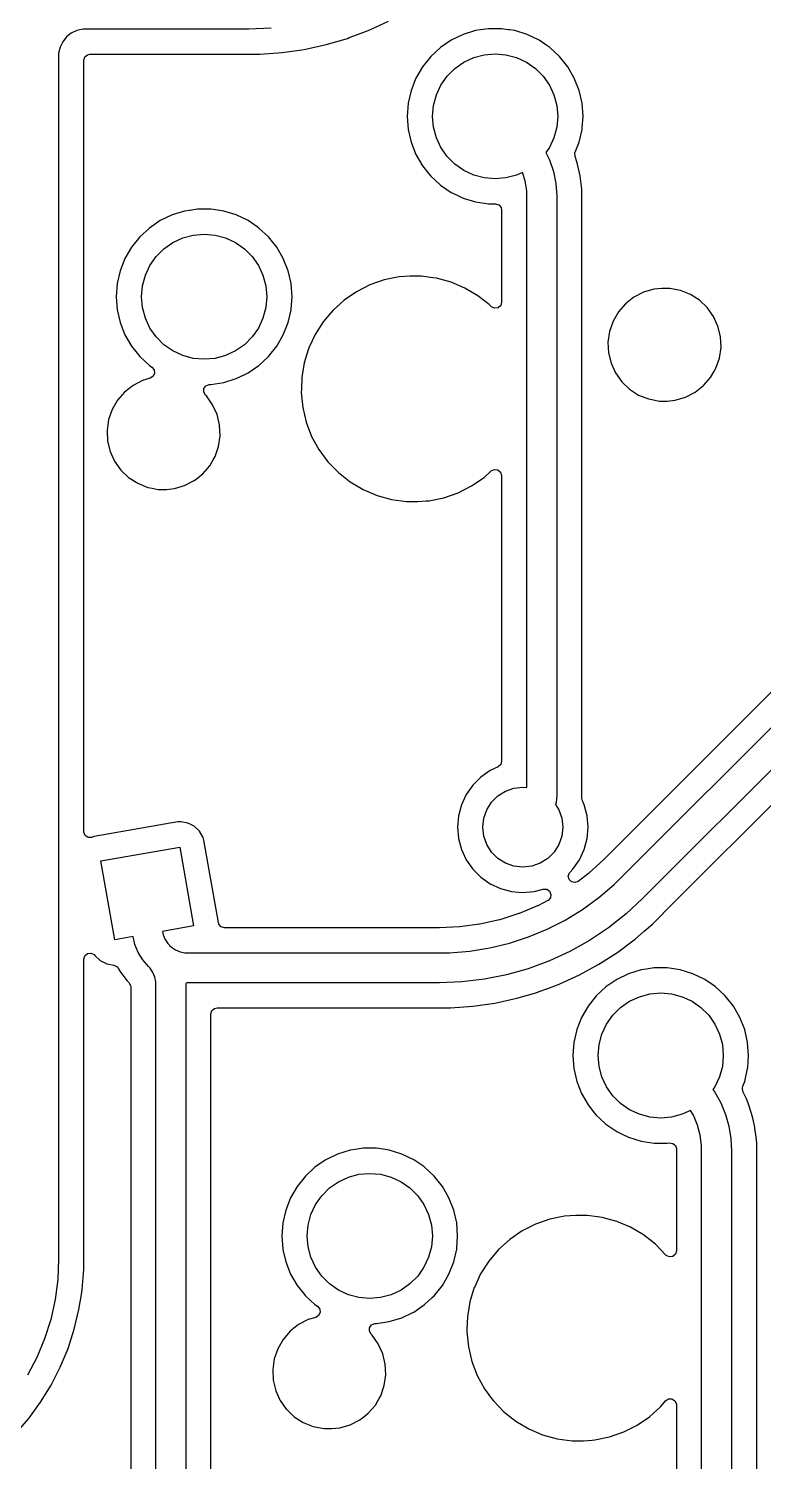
# Model space of a CAD drawing. Extents: x 68 to 346, y -197 to -84.
# Drawn here: x 221.95 to 236.63, y -158.45 to -129.83 of the extents above; entities that cross this region are included whole.
import ezdxf

# ---------------------------------------------------------------- set-up
doc = ezdxf.new("R2010")
doc.units = 0
doc.layers.add('BLACK', color=7, linetype='CONTINUOUS')

msp = doc.modelspace()

# ---------------------------------------------------------------- linework, layer by layer
at = {"layer": 'BLACK', "linetype": 'CONTINUOUS'}
for p, q in [((222.803, -129.921), (222.707, -129.997)), ((222.914, -129.867), (222.803, -129.921)), ((223.034, -129.84), (222.914, -129.867)), ((223.095, -129.84), (223.034, -129.84)), ((226.346, -129.84), (223.095, -129.84)), ((226.797, -129.822), (226.346, -129.84)), ((226.346, -129.84), (226.346, -129.84)), ((226.346, -129.84), (226.346, -129.84)), ((226.346, -129.84), (226.346, -129.84)), ((228.522, -129.949), (228.736, -129.869)), ((228.736, -129.869), (228.796, -129.842)), ((228.796, -129.842), (229.142, -129.684)), ((230.879, -129.871), (230.628, -129.949)), ((230.976, -129.857), (230.879, -129.871)), ((230.879, -129.871), (230.879, -129.871)), ((230.879, -129.871), (230.879, -129.871)), ((231.138, -129.832), (230.976, -129.857)), ((231.4, -129.832), (231.138, -129.832)), ((231.138, -129.832), (231.138, -129.832)), ((231.53, -129.852), (231.4, -129.832)), ((231.4, -129.832), (231.4, -129.832)), ((231.564, -129.857), (231.53, -129.852)), ((231.66, -129.871), (231.564, -129.857)), ((231.911, -129.949), (231.66, -129.871)), ((231.66, -129.871), (231.66, -129.871)), ((231.66, -129.871), (231.66, -129.871)), ((222.577, -130.204), (222.55, -130.324)), ((222.631, -130.093), (222.577, -130.204)), ((222.707, -129.997), (222.631, -130.093)), ((227.455, -130.245), (227.891, -130.15)), ((227.891, -130.15), (228.319, -130.025)), ((227.891, -130.15), (227.891, -130.15)), ((227.891, -130.15), (227.891, -130.15)), ((227.891, -130.15), (227.891, -130.15)), ((228.319, -130.025), (228.354, -130.011)), ((228.354, -130.011), (228.522, -129.949)), ((230.175, -130.21), (229.982, -130.389)), ((230.392, -130.063), (230.175, -130.21)), ((230.628, -129.949), (230.392, -130.063)), ((230.392, -130.063), (230.392, -130.063)), ((232.147, -130.063), (231.911, -129.949)), ((231.911, -129.949), (231.911, -129.949)), ((232.285, -130.157), (232.147, -130.063)), ((232.147, -130.063), (232.147, -130.063)), ((232.147, -130.063), (232.147, -130.063)), ((232.147, -130.063), (232.147, -130.063)), ((232.364, -130.21), (232.285, -130.157)), ((232.556, -130.389), (232.364, -130.21)), ((222.55, -130.324), (222.55, -130.385)), ((222.55, -130.385), (222.55, -130.385)), ((222.55, -130.385), (222.55, -130.385)), ((222.55, -130.385), (222.55, -154.414)), ((223.05, -130.464), (223.07, -130.397)), ((223.05, -137.855), (223.05, -130.464)), ((223.07, -130.397), (223.123, -130.352)), ((223.123, -130.352), (223.174, -130.34)), ((223.174, -130.34), (223.179, -130.34)), ((223.179, -130.34), (226.262, -130.34)), ((226.262, -130.34), (226.295, -130.34)), ((226.295, -130.34), (226.295, -130.341)), ((226.295, -130.341), (226.346, -130.341)), ((226.346, -130.341), (226.346, -130.341)), ((226.346, -130.341), (226.569, -130.341)), ((226.569, -130.341), (227.014, -130.309)), ((226.569, -130.341), (226.569, -130.341)), ((227.014, -130.309), (227.455, -130.245)), ((229.982, -130.389), (229.819, -130.594)), ((230.466, -130.625), (230.644, -130.5)), ((230.644, -130.5), (230.842, -130.408)), ((230.842, -130.408), (231.052, -130.352)), ((231.052, -130.352), (231.269, -130.333)), ((231.269, -130.333), (231.486, -130.352)), ((231.486, -130.352), (231.697, -130.408)), ((231.697, -130.408), (231.894, -130.5)), ((231.894, -130.5), (232.073, -130.625)), ((232.72, -130.594), (232.556, -130.389)), ((232.556, -130.389), (232.556, -130.389)), ((232.556, -130.389), (232.556, -130.389)), ((229.819, -130.594), (229.688, -130.821)), ((230.187, -130.958), (230.312, -130.779)), ((230.312, -130.779), (230.466, -130.625)), ((232.073, -130.625), (232.227, -130.779)), ((232.227, -130.779), (232.352, -130.958)), ((232.851, -130.821), (232.72, -130.594)), ((229.592, -131.065), (229.533, -131.321)), ((229.688, -130.821), (229.592, -131.065)), ((229.592, -131.065), (229.592, -131.065)), ((230.095, -131.155), (230.187, -130.958)), ((232.352, -130.958), (232.444, -131.155)), ((232.947, -131.065), (232.851, -130.821)), ((233.005, -131.321), (232.947, -131.065)), ((229.533, -131.321), (229.514, -131.583)), ((229.533, -131.321), (229.533, -131.321)), ((230.038, -131.366), (230.095, -131.155)), ((232.444, -131.155), (232.5, -131.366)), ((233.025, -131.583), (233.005, -131.321)), ((233.005, -131.321), (233.005, -131.321)), ((233.005, -131.321), (233.005, -131.321)), ((229.514, -131.583), (229.514, -131.583)), ((229.514, -131.583), (229.533, -131.844)), ((230.019, -131.583), (230.038, -131.366)), ((230.038, -131.8), (230.019, -131.583)), ((232.5, -131.366), (232.519, -131.583)), ((232.519, -131.583), (232.5, -131.8)), ((233.007, -131.816), (233.025, -131.583)), ((233.025, -131.583), (233.025, -131.583)), ((229.533, -131.844), (229.533, -131.845)), ((229.533, -131.845), (229.592, -132.1)), ((230.095, -132.01), (230.038, -131.8)), ((232.5, -131.8), (232.444, -132.01)), ((232.947, -132.1), (233.005, -131.845)), ((233.005, -131.845), (233.007, -131.816)), ((229.592, -132.1), (229.592, -132.1)), ((229.592, -132.1), (229.592, -132.1)), ((229.592, -132.1), (229.688, -132.345)), ((230.187, -132.208), (230.095, -132.01)), ((230.312, -132.386), (230.187, -132.208)), ((232.352, -132.208), (232.285, -132.304)), ((232.444, -132.01), (232.352, -132.208)), ((232.896, -132.23), (232.947, -132.1)), ((229.688, -132.345), (229.819, -132.572)), ((230.466, -132.54), (230.312, -132.386)), ((232.285, -132.304), (232.356, -132.449)), ((232.356, -132.449), (232.436, -132.683)), ((232.864, -132.315), (232.869, -132.299)), ((232.867, -132.385), (232.864, -132.315)), ((232.911, -132.509), (232.867, -132.385)), ((232.869, -132.299), (232.896, -132.23)), ((229.819, -132.572), (229.947, -132.732)), ((229.947, -132.732), (229.982, -132.777)), ((229.982, -132.777), (230.164, -132.945)), ((230.644, -132.665), (230.466, -132.54)), ((230.842, -132.757), (230.644, -132.665)), ((231.052, -132.814), (230.842, -132.757)), ((231.697, -132.757), (231.486, -132.814)), ((231.814, -132.703), (231.697, -132.757)), ((231.868, -132.87), (231.814, -132.703)), ((232.436, -132.683), (232.484, -132.925)), ((232.97, -132.771), (232.911, -132.509)), ((232.911, -132.509), (232.911, -132.509)), ((233, -133.038), (232.97, -132.771)), ((232.97, -132.771), (232.97, -132.771)), ((232.97, -132.771), (232.97, -132.771)), ((230.164, -132.945), (230.175, -132.955)), ((230.175, -132.955), (230.392, -133.103)), ((231.269, -132.833), (231.052, -132.814)), ((231.486, -132.814), (231.269, -132.833)), ((231.9, -133.07), (231.868, -132.87)), ((231.9, -133.172), (231.9, -133.07)), ((232.484, -132.925), (232.5, -133.172)), ((233, -133.125), (233, -133.038)), ((230.392, -133.103), (230.392, -133.103)), ((230.392, -133.103), (230.392, -133.103)), ((230.392, -133.103), (230.392, -133.103)), ((230.392, -133.103), (230.496, -133.153)), ((230.496, -133.153), (230.628, -133.217)), ((230.628, -133.217), (230.628, -133.217)), ((230.628, -133.217), (230.628, -133.217)), ((230.628, -133.217), (230.879, -133.294)), ((230.879, -133.294), (231.138, -133.333)), ((231.138, -133.333), (231.275, -133.333)), ((231.275, -133.333), (231.343, -133.353)), ((231.343, -133.353), (231.388, -133.406)), ((231.9, -144.991), (231.9, -133.172)), ((231.9, -133.172), (231.9, -133.172)), ((231.9, -133.172), (231.9, -133.172)), ((232.5, -133.172), (232.5, -133.172)), ((232.5, -133.172), (232.5, -145.14)), ((233, -136.091), (233, -133.125)), ((233, -133.125), (233, -133.125)), ((224.815, -133.553), (224.579, -133.667)), ((225.066, -133.476), (224.815, -133.553)), ((225.164, -133.461), (225.066, -133.476)), ((225.066, -133.476), (225.066, -133.476)), ((225.066, -133.476), (225.066, -133.476)), ((225.326, -133.436), (225.164, -133.461)), ((225.588, -133.436), (225.326, -133.436)), ((225.326, -133.436), (225.326, -133.436)), ((225.723, -133.457), (225.588, -133.436)), ((225.588, -133.436), (225.588, -133.436)), ((225.847, -133.476), (225.723, -133.457)), ((226.098, -133.553), (225.847, -133.476)), ((225.847, -133.476), (225.847, -133.476)), ((225.847, -133.476), (225.847, -133.476)), ((226.334, -133.667), (226.098, -133.553)), ((226.098, -133.553), (226.098, -133.553)), ((231.388, -133.406), (231.399, -133.457)), ((231.399, -133.457), (231.399, -135.292)), ((224.362, -133.815), (224.17, -133.993)), ((224.579, -133.667), (224.362, -133.815)), ((224.579, -133.667), (224.579, -133.667)), ((226.516, -133.79), (226.334, -133.667)), ((226.334, -133.667), (226.334, -133.667)), ((226.334, -133.667), (226.334, -133.667)), ((226.334, -133.667), (226.334, -133.667)), ((226.551, -133.815), (226.516, -133.79)), ((226.744, -133.993), (226.551, -133.815)), ((224.006, -134.198), (223.875, -134.425)), ((224.17, -133.993), (224.006, -134.198)), ((224.653, -134.229), (224.832, -134.104)), ((224.832, -134.104), (225.029, -134.012)), ((225.029, -134.012), (225.24, -133.956)), ((225.24, -133.956), (225.457, -133.937)), ((225.457, -133.937), (225.674, -133.956)), ((225.674, -133.956), (225.884, -134.012)), ((225.884, -134.012), (226.082, -134.104)), ((226.082, -134.104), (226.26, -134.229)), ((226.907, -134.198), (226.744, -133.993)), ((226.744, -133.993), (226.744, -133.993)), ((226.744, -133.993), (226.744, -133.993)), ((227.038, -134.425), (226.907, -134.198)), ((223.875, -134.425), (223.779, -134.67)), ((224.374, -134.562), (224.499, -134.383)), ((224.499, -134.383), (224.653, -134.229)), ((226.26, -134.229), (226.414, -134.383)), ((226.414, -134.383), (226.539, -134.562)), ((227.134, -134.67), (227.038, -134.425)), ((223.779, -134.67), (223.721, -134.925)), ((223.779, -134.67), (223.779, -134.67)), ((224.226, -134.97), (224.282, -134.759)), ((224.282, -134.759), (224.374, -134.562)), ((226.539, -134.562), (226.631, -134.759)), ((226.631, -134.759), (226.688, -134.97)), ((227.193, -134.925), (227.134, -134.67)), ((229.349, -134.791), (229.054, -134.851)), ((229.575, -134.776), (229.349, -134.791)), ((229.349, -134.791), (229.349, -134.791)), ((229.801, -134.776), (229.575, -134.776)), ((229.575, -134.776), (229.575, -134.776)), ((230.025, -134.806), (229.801, -134.776)), ((223.721, -134.925), (223.701, -135.187)), ((223.721, -134.925), (223.721, -134.925)), ((224.207, -135.187), (224.226, -134.97)), ((226.688, -134.97), (226.707, -135.187)), ((227.212, -135.187), (227.193, -134.925)), ((227.193, -134.925), (227.193, -134.925)), ((227.193, -134.925), (227.193, -134.925)), ((228.769, -134.95), (228.501, -135.086)), ((229.054, -134.851), (228.769, -134.95)), ((228.769, -134.95), (228.769, -134.95)), ((230.099, -134.816), (230.025, -134.806)), ((230.39, -134.896), (230.099, -134.816)), ((230.667, -135.014), (230.39, -134.896)), ((230.39, -134.896), (230.39, -134.896)), ((230.926, -135.167), (230.667, -135.014)), ((234.439, -135.034), (234.233, -135.095)), ((234.599, -135.019), (234.439, -135.034)), ((234.439, -135.034), (234.439, -135.034)), ((234.76, -135.019), (234.599, -135.019)), ((234.971, -135.06), (234.76, -135.019)), ((234.76, -135.019), (234.76, -135.019)), ((235.171, -135.14), (234.971, -135.06)), ((223.701, -135.187), (223.701, -135.187)), ((223.701, -135.187), (223.721, -135.449)), ((224.226, -135.404), (224.207, -135.187)), ((226.707, -135.187), (226.688, -135.404)), ((227.193, -135.436), (227.212, -135.187)), ((227.212, -135.187), (227.212, -135.187)), ((228.252, -135.257), (228.029, -135.459)), ((228.501, -135.086), (228.252, -135.257)), ((231.061, -135.274), (230.926, -135.167)), ((230.926, -135.167), (230.926, -135.167)), ((230.926, -135.167), (230.926, -135.167)), ((231.149, -135.343), (231.061, -135.274)), ((231.163, -135.354), (231.149, -135.343)), ((231.186, -135.378), (231.163, -135.354)), ((231.38, -135.359), (231.327, -135.405)), ((231.399, -135.292), (231.38, -135.359)), ((233.873, -135.326), (233.732, -135.489)), ((234.042, -135.194), (233.873, -135.326)), ((233.873, -135.326), (233.873, -135.326)), ((234.233, -135.095), (234.042, -135.194)), ((235.352, -135.256), (235.171, -135.14)), ((235.507, -135.404), (235.352, -135.256)), ((223.721, -135.449), (223.721, -135.449)), ((223.721, -135.449), (223.721, -135.449)), ((223.721, -135.449), (223.721, -135.449)), ((223.721, -135.449), (223.728, -135.477)), ((223.728, -135.477), (223.779, -135.704)), ((224.282, -135.614), (224.226, -135.404)), ((224.374, -135.812), (224.282, -135.614)), ((226.631, -135.614), (226.539, -135.812)), ((226.688, -135.404), (226.631, -135.614)), ((227.134, -135.704), (227.193, -135.449)), ((227.193, -135.449), (227.193, -135.436)), ((228.029, -135.459), (227.834, -135.689)), ((231.194, -135.386), (231.186, -135.378)), ((231.258, -135.415), (231.194, -135.386)), ((231.327, -135.405), (231.258, -135.415)), ((233.732, -135.489), (233.624, -135.675)), ((235.632, -135.579), (235.507, -135.404)), ((235.507, -135.404), (235.507, -135.404)), ((235.507, -135.404), (235.507, -135.404)), ((235.721, -135.775), (235.632, -135.579)), ((223.779, -135.704), (223.779, -135.704)), ((223.779, -135.704), (223.779, -135.704)), ((223.779, -135.704), (223.875, -135.949)), ((224.499, -135.99), (224.374, -135.812)), ((226.539, -135.812), (226.414, -135.99)), ((227.038, -135.949), (227.134, -135.704)), ((227.834, -135.689), (227.672, -135.943)), ((233.554, -135.878), (233.523, -136.091)), ((233.624, -135.675), (233.554, -135.878)), ((233.554, -135.878), (233.554, -135.878)), ((235.772, -135.984), (235.721, -135.775)), ((223.875, -135.949), (224.006, -136.176)), ((224.006, -136.176), (224.119, -136.317)), ((224.653, -136.145), (224.499, -135.99)), ((224.832, -136.269), (224.653, -136.145)), ((226.26, -136.145), (226.082, -136.269)), ((226.414, -135.99), (226.26, -136.145)), ((226.744, -136.381), (226.907, -136.176)), ((226.907, -136.176), (227.038, -135.949)), ((227.545, -136.216), (227.536, -136.247)), ((227.555, -136.195), (227.545, -136.216)), ((227.672, -135.943), (227.555, -136.195)), ((227.672, -135.943), (227.672, -135.943)), ((233, -145.14), (233, -136.091)), ((233.523, -136.091), (233.523, -136.091)), ((233.523, -136.091), (233.534, -136.306)), ((235.752, -136.411), (235.782, -136.198)), ((235.782, -136.198), (235.772, -135.984)), ((224.119, -136.317), (224.17, -136.381)), ((224.17, -136.381), (224.27, -136.473)), ((224.27, -136.473), (224.362, -136.559)), ((225.029, -136.362), (224.832, -136.269)), ((225.24, -136.418), (225.029, -136.362)), ((225.457, -136.437), (225.24, -136.418)), ((225.674, -136.418), (225.457, -136.437)), ((225.884, -136.362), (225.674, -136.418)), ((226.082, -136.269), (225.884, -136.362)), ((226.551, -136.559), (226.735, -136.389)), ((226.735, -136.389), (226.744, -136.381)), ((226.744, -136.381), (226.744, -136.381)), ((226.744, -136.381), (226.744, -136.381)), ((227.456, -136.504), (227.414, -136.75)), ((227.536, -136.247), (227.456, -136.504)), ((233.534, -136.306), (233.584, -136.514)), ((235.681, -136.614), (235.752, -136.411)), ((224.362, -136.559), (224.412, -136.594)), ((224.434, -136.78), (224.378, -136.815)), ((224.412, -136.594), (224.457, -136.648)), ((224.465, -136.717), (224.434, -136.78)), ((224.457, -136.648), (224.465, -136.717)), ((226.098, -136.821), (226.285, -136.731)), ((226.285, -136.731), (226.334, -136.707)), ((226.334, -136.707), (226.551, -136.559)), ((226.334, -136.707), (226.334, -136.707)), ((226.334, -136.707), (226.334, -136.707)), ((227.414, -136.75), (227.406, -136.801)), ((233.584, -136.514), (233.584, -136.514)), ((233.584, -136.514), (233.673, -136.708)), ((233.673, -136.708), (233.674, -136.71)), ((233.674, -136.71), (233.798, -136.885)), ((235.574, -136.8), (235.641, -136.684)), ((235.641, -136.684), (235.681, -136.614)), ((224.036, -136.958), (223.867, -137.091)), ((224.226, -136.86), (224.036, -136.958)), ((224.227, -136.859), (224.226, -136.86)), ((224.378, -136.815), (224.227, -136.859)), ((224.227, -136.859), (224.227, -136.859)), ((224.227, -136.859), (224.227, -136.859)), ((225.449, -137.091), (225.452, -137.021)), ((225.452, -137.021), (225.492, -136.964)), ((225.492, -136.964), (225.557, -136.938)), ((225.557, -136.938), (225.569, -136.937)), ((225.569, -136.937), (225.588, -136.937)), ((225.588, -136.937), (225.847, -136.898)), ((225.847, -136.898), (226.098, -136.821)), ((227.398, -137.033), (227.396, -137.102)), ((227.406, -136.801), (227.398, -137.033)), ((233.798, -136.885), (233.798, -136.885)), ((233.798, -136.885), (233.798, -136.885)), ((233.798, -136.885), (233.954, -137.033)), ((233.954, -137.033), (233.954, -137.033)), ((233.954, -137.033), (233.954, -137.033)), ((233.954, -137.033), (234.135, -137.15)), ((235.264, -137.096), (235.433, -136.963)), ((235.433, -136.963), (235.574, -136.8)), ((235.574, -136.8), (235.574, -136.8)), ((223.726, -137.253), (223.619, -137.439)), ((223.867, -137.091), (223.726, -137.253)), ((223.867, -137.091), (223.867, -137.091)), ((225.483, -137.151), (225.449, -137.091)), ((225.502, -137.169), (225.483, -137.151)), ((225.626, -137.344), (225.502, -137.169)), ((225.716, -137.539), (225.626, -137.344)), ((227.396, -137.102), (227.426, -137.402)), ((234.135, -137.15), (234.334, -137.229)), ((234.334, -137.229), (234.433, -137.249)), ((234.433, -137.249), (234.545, -137.27)), ((234.545, -137.27), (234.545, -137.27)), ((234.545, -137.27), (234.706, -137.27)), ((234.706, -137.27), (234.867, -137.255)), ((234.706, -137.27), (234.706, -137.27)), ((234.867, -137.255), (235.073, -137.194)), ((235.073, -137.194), (235.264, -137.096)), ((223.548, -137.642), (223.518, -137.855)), ((223.619, -137.439), (223.548, -137.642)), ((223.548, -137.642), (223.548, -137.642)), ((225.766, -137.748), (225.716, -137.539)), ((227.426, -137.402), (227.426, -137.402)), ((227.426, -137.402), (227.496, -137.695)), ((223.05, -145.867), (223.05, -137.855)), ((223.518, -137.855), (223.518, -137.855)), ((223.518, -137.855), (223.528, -138.07)), ((225.776, -137.963), (225.766, -137.748)), ((227.496, -137.695), (227.496, -137.695)), ((227.496, -137.695), (227.604, -137.976)), ((223.528, -138.07), (223.579, -138.279)), ((225.676, -138.379), (225.746, -138.175)), ((225.746, -138.175), (225.776, -137.963)), ((227.604, -137.976), (227.604, -137.976)), ((227.604, -137.976), (227.749, -138.24)), ((223.579, -138.279), (223.579, -138.279)), ((223.579, -138.279), (223.665, -138.469)), ((223.665, -138.469), (223.668, -138.474)), ((223.668, -138.474), (223.793, -138.649)), ((225.568, -138.565), (225.609, -138.494)), ((225.609, -138.494), (225.638, -138.443)), ((225.638, -138.443), (225.676, -138.379)), ((227.749, -138.24), (227.749, -138.24)), ((227.749, -138.24), (227.928, -138.483)), ((227.928, -138.483), (227.928, -138.483)), ((227.928, -138.483), (228.137, -138.7)), ((223.793, -138.649), (223.793, -138.649)), ((223.793, -138.649), (223.793, -138.649)), ((223.793, -138.649), (223.948, -138.798)), ((223.948, -138.798), (223.948, -138.798)), ((223.948, -138.798), (223.948, -138.798)), ((223.948, -138.798), (224.129, -138.914)), ((225.261, -138.858), (225.338, -138.798)), ((225.338, -138.798), (225.427, -138.727)), ((225.427, -138.727), (225.568, -138.565)), ((228.137, -138.7), (228.172, -138.727)), ((228.172, -138.727), (228.373, -138.886)), ((230.799, -138.967), (231.048, -138.797)), ((231.048, -138.797), (231.192, -138.666)), ((231.192, -138.666), (231.255, -138.636)), ((231.255, -138.636), (231.325, -138.644)), ((231.325, -138.644), (231.378, -138.689)), ((231.378, -138.689), (231.399, -138.756)), ((231.399, -138.756), (231.399, -138.758)), ((231.399, -138.758), (231.399, -144.466)), ((224.129, -138.914), (224.329, -138.994)), ((224.329, -138.994), (224.418, -139.011)), ((224.418, -139.011), (224.54, -139.034)), ((224.54, -139.034), (224.54, -139.034)), ((224.54, -139.034), (224.701, -139.034)), ((224.701, -139.034), (224.861, -139.019)), ((224.701, -139.034), (224.701, -139.034)), ((224.861, -139.019), (225.067, -138.959)), ((225.067, -138.959), (225.258, -138.86)), ((225.258, -138.86), (225.261, -138.858)), ((228.373, -138.886), (228.373, -138.886)), ((228.373, -138.886), (228.373, -138.886)), ((228.373, -138.886), (228.633, -139.04)), ((228.633, -139.04), (228.91, -139.158)), ((230.531, -139.103), (230.799, -138.967)), ((228.91, -139.158), (229.201, -139.237)), ((229.201, -139.237), (229.499, -139.277)), ((229.499, -139.277), (229.499, -139.277)), ((229.499, -139.277), (229.725, -139.277)), ((229.725, -139.277), (229.889, -139.266)), ((229.889, -139.266), (229.951, -139.262)), ((229.951, -139.262), (230.246, -139.202)), ((230.246, -139.202), (230.531, -139.103)), ((233.792, -146.784), (241.445, -139.131)), ((241.572, -139.852), (234.216, -147.208)), ((234.629, -147.503), (241.56, -140.572)), ((237.178, -142.69), (233.453, -146.415)), ((231.399, -144.466), (231.38, -144.533)), ((230.984, -144.782), (230.823, -144.943)), ((231.171, -144.652), (230.984, -144.782)), ((231.328, -144.578), (231.171, -144.652)), ((231.38, -144.533), (231.328, -144.578)), ((230.823, -144.943), (230.693, -145.13)), ((231.325, -145.157), (231.476, -145.062)), ((231.476, -145.062), (231.645, -145.002)), ((231.645, -145.002), (231.823, -144.982)), ((231.823, -144.982), (231.9, -144.991)), ((230.597, -145.336), (230.538, -145.556)), ((230.693, -145.13), (230.597, -145.336)), ((230.597, -145.336), (230.597, -145.336)), ((230.693, -145.13), (230.693, -145.13)), ((231.103, -145.435), (231.198, -145.284)), ((231.198, -145.284), (231.325, -145.157)), ((232.488, -145.287), (232.478, -145.33)), ((232.478, -145.33), (232.544, -145.435)), ((232.5, -145.14), (232.488, -145.287)), ((232.5, -145.14), (232.5, -145.14)), ((233, -145.202), (233, -145.14)), ((233.012, -145.254), (233, -145.202)), ((233.05, -145.336), (233.012, -145.254)), ((233.056, -145.359), (233.05, -145.336)), ((233.05, -145.336), (233.05, -145.336)), ((233.05, -145.336), (233.05, -145.336)), ((233.109, -145.556), (233.056, -145.359)), ((230.538, -145.556), (230.518, -145.782)), ((230.538, -145.556), (230.538, -145.556)), ((231.023, -145.782), (231.043, -145.604)), ((231.043, -145.604), (231.103, -145.435)), ((232.544, -145.435), (232.603, -145.604)), ((232.603, -145.604), (232.623, -145.782)), ((233.116, -145.638), (233.109, -145.556)), ((233.128, -145.771), (233.116, -145.638)), ((223.052, -145.884), (223.05, -145.867)), ((223.08, -145.948), (223.052, -145.884)), ((223.139, -145.986), (223.08, -145.948)), ((224.928, -145.678), (223.258, -145.972)), ((224.988, -145.674), (224.928, -145.678)), ((224.928, -145.678), (224.928, -145.678)), ((225.13, -145.7), (224.988, -145.674)), ((224.988, -145.674), (224.988, -145.674)), ((225.191, -145.73), (225.13, -145.7)), ((225.13, -145.7), (225.13, -145.7)), ((225.13, -145.7), (225.13, -145.7)), ((225.258, -145.765), (225.191, -145.73)), ((225.363, -145.863), (225.258, -145.765)), ((225.436, -145.986), (225.363, -145.863)), ((225.363, -145.863), (225.363, -145.863)), ((225.363, -145.863), (225.363, -145.863)), ((230.518, -145.782), (230.518, -145.782)), ((230.518, -145.782), (230.538, -146.009)), ((231.043, -145.96), (231.023, -145.782)), ((232.623, -145.782), (232.603, -145.96)), ((233.109, -146.009), (233.129, -145.782)), ((233.129, -145.782), (233.128, -145.771)), ((223.209, -145.986), (223.139, -145.986)), ((223.258, -145.972), (223.209, -145.986)), ((223.258, -145.972), (223.258, -145.972)), ((223.392, -146.457), (224.968, -146.179)), ((224.968, -146.179), (225.246, -147.755)), ((225.436, -145.987), (225.436, -145.986)), ((225.453, -146.045), (225.436, -145.987)), ((225.742, -147.687), (225.453, -146.045)), ((225.453, -146.045), (225.453, -146.045)), ((225.453, -146.045), (225.453, -146.045)), ((230.538, -146.009), (230.538, -146.009)), ((230.538, -146.009), (230.597, -146.229)), ((230.597, -146.229), (230.597, -146.229)), ((230.597, -146.229), (230.693, -146.435)), ((231.103, -146.129), (231.043, -145.96)), ((231.198, -146.281), (231.103, -146.129)), ((232.544, -146.129), (232.449, -146.281)), ((232.603, -145.96), (232.544, -146.129)), ((232.954, -146.435), (233.05, -146.229)), ((233.05, -146.229), (233.109, -146.009)), ((223.67, -148.032), (223.392, -146.457)), ((230.693, -146.435), (230.693, -146.435)), ((230.693, -146.435), (230.823, -146.622)), ((231.325, -146.408), (231.198, -146.281)), ((231.476, -146.503), (231.325, -146.408)), ((231.645, -146.562), (231.476, -146.503)), ((232.17, -146.503), (232.001, -146.562)), ((232.322, -146.408), (232.17, -146.503)), ((232.449, -146.281), (232.322, -146.408)), ((232.823, -146.622), (232.954, -146.435)), ((233.438, -146.43), (233.141, -146.702)), ((233.445, -146.422), (233.438, -146.43)), ((233.453, -146.415), (233.445, -146.422)), ((230.823, -146.622), (230.984, -146.782)), ((230.984, -146.782), (231.031, -146.815)), ((231.031, -146.815), (231.171, -146.913)), ((231.823, -146.582), (231.645, -146.562)), ((232.001, -146.562), (231.823, -146.582)), ((232.73, -146.759), (232.754, -146.693)), ((232.746, -146.827), (232.73, -146.759)), ((232.754, -146.693), (232.766, -146.678)), ((232.766, -146.678), (232.823, -146.622)), ((233.137, -146.705), (232.93, -146.865)), ((233.141, -146.702), (233.137, -146.705)), ((233.649, -146.927), (233.792, -146.784)), ((233.792, -146.784), (233.792, -146.784)), ((231.171, -146.913), (231.377, -147.009)), ((231.377, -147.009), (231.597, -147.068)), ((231.597, -147.068), (231.736, -147.08)), ((231.736, -147.08), (231.823, -147.088)), ((231.823, -147.088), (231.888, -147.082)), ((231.823, -147.088), (231.823, -147.088)), ((231.823, -147.088), (231.823, -147.088)), ((231.888, -147.082), (232.05, -147.068)), ((232.05, -147.068), (232.23, -147.02)), ((232.23, -147.02), (232.3, -147.021)), ((232.3, -147.021), (232.358, -147.061)), ((232.358, -147.061), (232.385, -147.125)), ((232.796, -146.876), (232.746, -146.827)), ((232.864, -146.89), (232.796, -146.876)), ((232.93, -146.865), (232.864, -146.89)), ((233.342, -147.189), (233.649, -146.927)), ((232.115, -147.356), (231.746, -147.509)), ((232.12, -147.353), (232.115, -147.356)), ((232.319, -147.25), (232.12, -147.353)), ((232.327, -147.245), (232.319, -147.25)), ((232.374, -147.194), (232.327, -147.245)), ((232.385, -147.125), (232.374, -147.194)), ((233.015, -147.427), (233.342, -147.189)), ((234.216, -147.208), (233.885, -147.514)), ((234.216, -147.208), (234.216, -147.208)), ((231.355, -147.632), (230.965, -147.718)), ((231.36, -147.631), (231.355, -147.632)), ((231.741, -147.51), (231.36, -147.631)), ((231.746, -147.509), (231.741, -147.51)), ((232.31, -147.821), (232.67, -147.638)), ((232.67, -147.638), (233.015, -147.427)), ((233.885, -147.514), (233.531, -147.793)), ((234.412, -147.72), (234.57, -147.562)), ((234.57, -147.562), (234.624, -147.509)), ((234.624, -147.509), (234.629, -147.503)), ((234.629, -147.503), (234.629, -147.503)), ((225.246, -147.755), (224.625, -147.864)), ((224.625, -147.864), (224.638, -147.933)), ((224.638, -147.933), (224.676, -148.025)), ((225.752, -147.717), (225.742, -147.687)), ((225.797, -147.77), (225.752, -147.717)), ((225.864, -147.79), (225.797, -147.77)), ((230.156, -147.79), (225.864, -147.79)), ((230.558, -147.772), (230.156, -147.79)), ((230.563, -147.771), (230.558, -147.772)), ((230.959, -147.719), (230.563, -147.771)), ((230.965, -147.718), (230.959, -147.719)), ((231.937, -147.976), (232.31, -147.821)), ((233.531, -147.793), (233.156, -148.044)), ((234.075, -148.012), (234.247, -147.863)), ((234.247, -147.863), (234.412, -147.72)), ((234.412, -147.72), (234.412, -147.72)), ((234.412, -147.72), (234.412, -147.72)), ((224.035, -147.968), (223.67, -148.032)), ((224.073, -148.127), (224.035, -147.968)), ((224.139, -148.287), (224.073, -148.127)), ((224.676, -148.025), (224.732, -148.107)), ((224.732, -148.107), (224.767, -148.142)), ((224.767, -148.142), (224.767, -148.142)), ((224.767, -148.142), (224.767, -148.142)), ((224.767, -148.142), (224.767, -148.143)), ((224.767, -148.143), (224.802, -148.178)), ((224.802, -148.178), (224.884, -148.233)), ((224.884, -148.233), (224.976, -148.271)), ((230.761, -148.258), (231.16, -148.195)), ((231.16, -148.195), (231.553, -148.101)), ((231.553, -148.101), (231.937, -147.976)), ((233.156, -148.044), (232.763, -148.264)), ((233.718, -148.279), (234.075, -148.012)), ((223.05, -148.421), (223.07, -148.354)), ((223.05, -154.33), (223.05, -148.421)), ((223.07, -148.354), (223.123, -148.308)), ((223.123, -148.308), (223.192, -148.298)), ((223.192, -148.298), (223.256, -148.327)), ((223.256, -148.327), (223.271, -148.343)), ((223.271, -148.343), (223.275, -148.348)), ((223.275, -148.348), (223.275, -148.348)), ((223.275, -148.348), (223.275, -148.348)), ((223.275, -148.348), (223.38, -148.447)), ((223.38, -148.447), (223.509, -148.511)), ((223.509, -148.511), (223.509, -148.511)), ((223.509, -148.511), (223.65, -148.538)), ((224.23, -148.435), (224.139, -148.287)), ((224.342, -148.567), (224.23, -148.435)), ((224.976, -148.271), (225.073, -148.29)), ((225.073, -148.29), (225.123, -148.29)), ((225.123, -148.29), (225.123, -148.29)), ((225.123, -148.29), (225.123, -148.29)), ((225.123, -148.29), (230.156, -148.29)), ((230.156, -148.29), (230.156, -148.29)), ((230.156, -148.29), (230.358, -148.29)), ((230.358, -148.29), (230.761, -148.258)), ((232.353, -148.453), (231.93, -148.609)), ((232.763, -148.264), (232.353, -148.453)), ((232.952, -148.734), (233.343, -148.52)), ((233.343, -148.52), (233.375, -148.5)), ((233.375, -148.5), (233.576, -148.371)), ((233.576, -148.371), (233.718, -148.279)), ((233.718, -148.279), (233.718, -148.279)), ((223.65, -148.538), (223.65, -148.538)), ((223.65, -148.538), (223.654, -148.538)), ((223.654, -148.538), (223.717, -148.57)), ((223.717, -148.57), (223.739, -148.598)), ((223.739, -148.598), (223.748, -148.613)), ((223.748, -148.613), (223.786, -148.679)), ((223.786, -148.679), (223.786, -148.679)), ((223.786, -148.679), (223.786, -148.679)), ((223.786, -148.679), (223.856, -148.771)), ((223.856, -148.771), (223.914, -148.846)), ((224.343, -148.567), (224.342, -148.567)), ((224.342, -148.567), (224.342, -148.567)), ((224.342, -148.567), (224.342, -148.567)), ((224.342, -148.567), (224.342, -148.567)), ((224.378, -148.602), (224.343, -148.567)), ((224.433, -148.684), (224.378, -148.602)), ((224.471, -148.776), (224.433, -148.684)), ((224.49, -148.873), (224.471, -148.776)), ((231.496, -148.731), (231.054, -148.819)), ((231.93, -148.609), (231.496, -148.731)), ((232.636, -148.878), (232.952, -148.734)), ((233.936, -148.709), (233.7, -148.823)), ((234.187, -148.632), (233.936, -148.709)), ((234.284, -148.617), (234.187, -148.632)), ((234.187, -148.632), (234.187, -148.632)), ((234.187, -148.632), (234.187, -148.632)), ((234.446, -148.593), (234.284, -148.617)), ((234.708, -148.593), (234.446, -148.593)), ((234.446, -148.593), (234.446, -148.593)), ((234.838, -148.613), (234.708, -148.593)), ((234.708, -148.593), (234.708, -148.593)), ((234.872, -148.618), (234.838, -148.613)), ((234.968, -148.632), (234.872, -148.618)), ((235.219, -148.709), (234.968, -148.632)), ((234.968, -148.632), (234.968, -148.632)), ((234.968, -148.632), (234.968, -148.632)), ((235.455, -148.823), (235.219, -148.709)), ((235.219, -148.709), (235.219, -148.709)), ((223.914, -148.846), (223.952, -148.884)), ((223.952, -148.884), (223.952, -148.884)), ((223.952, -148.884), (223.953, -148.885)), ((223.953, -148.885), (223.987, -148.947)), ((223.987, -148.947), (223.989, -148.973)), ((223.989, -148.973), (223.989, -149.01)), ((223.989, -149.01), (223.989, -149.01)), ((223.989, -149.01), (223.989, -159.035)), ((224.49, -148.923), (224.49, -148.873)), ((224.49, -159.122), (224.49, -148.923)), ((224.49, -148.923), (224.49, -148.923)), ((224.49, -148.923), (224.49, -148.923)), ((224.49, -148.923), (224.49, -148.923)), ((225.099, -148.899), (225.09, -148.914)), ((225.09, -148.914), (225.09, -148.923)), ((225.09, -148.923), (225.09, -148.923)), ((225.09, -148.923), (225.09, -148.923)), ((225.09, -148.923), (225.09, -159.122)), ((225.114, -148.89), (225.099, -148.899)), ((225.123, -148.89), (225.114, -148.89)), ((230.156, -148.89), (225.123, -148.89)), ((225.123, -148.89), (225.123, -148.89)), ((225.123, -148.89), (225.123, -148.89)), ((225.123, -148.89), (225.123, -148.89)), ((230.607, -148.872), (230.156, -148.89)), ((230.156, -148.89), (230.156, -148.89)), ((230.156, -148.89), (230.156, -148.89)), ((230.156, -148.89), (230.156, -148.89)), ((231.054, -148.819), (230.607, -148.872)), ((231.701, -149.2), (232.129, -149.075)), ((232.129, -149.075), (232.132, -149.074)), ((232.132, -149.074), (232.321, -149.003)), ((232.321, -149.003), (232.546, -148.919)), ((232.546, -148.919), (232.636, -148.878)), ((233.483, -148.971), (233.29, -149.149)), ((233.7, -148.823), (233.483, -148.971)), ((233.7, -148.823), (233.7, -148.823)), ((234.36, -149.112), (234.577, -149.093)), ((234.577, -149.093), (234.794, -149.112)), ((235.626, -148.94), (235.455, -148.823)), ((235.455, -148.823), (235.455, -148.823)), ((235.455, -148.823), (235.455, -148.823)), ((235.455, -148.823), (235.455, -148.823)), ((235.672, -148.971), (235.626, -148.94)), ((235.864, -149.149), (235.672, -148.971)), ((225.663, -149.402), (225.714, -149.391)), ((225.714, -149.391), (230.072, -149.391)), ((230.072, -149.391), (230.105, -149.391)), ((230.105, -149.391), (230.105, -149.391)), ((230.105, -149.391), (230.156, -149.391)), ((230.156, -149.391), (230.156, -149.391)), ((230.156, -149.391), (230.379, -149.391)), ((230.379, -149.391), (230.824, -149.359)), ((230.379, -149.391), (230.379, -149.391)), ((230.824, -149.359), (231.265, -149.295)), ((231.265, -149.295), (231.701, -149.2)), ((231.701, -149.2), (231.701, -149.2)), ((231.701, -149.2), (231.701, -149.2)), ((231.701, -149.2), (231.701, -149.2)), ((233.127, -149.355), (232.996, -149.582)), ((233.29, -149.149), (233.127, -149.355)), ((233.62, -149.54), (233.774, -149.386)), ((233.774, -149.386), (233.952, -149.261)), ((233.952, -149.261), (234.15, -149.169)), ((234.15, -149.169), (234.36, -149.112)), ((234.794, -149.112), (235.005, -149.169)), ((235.005, -149.169), (235.202, -149.261)), ((235.202, -149.261), (235.381, -149.386)), ((235.381, -149.386), (235.535, -149.54)), ((236.028, -149.355), (235.864, -149.149)), ((235.864, -149.149), (235.864, -149.149)), ((235.864, -149.149), (235.864, -149.149)), ((236.159, -149.582), (236.028, -149.355)), ((225.59, -149.514), (225.61, -149.447)), ((225.59, -156.616), (225.59, -149.514)), ((225.61, -149.447), (225.663, -149.402)), ((232.996, -149.582), (232.9, -149.826)), ((233.495, -149.718), (233.62, -149.54)), ((235.535, -149.54), (235.66, -149.718)), ((236.255, -149.826), (236.159, -149.582)), ((232.9, -149.826), (232.841, -150.082)), ((232.9, -149.826), (232.9, -149.826)), ((233.346, -150.126), (233.403, -149.916)), ((233.403, -149.916), (233.495, -149.718)), ((235.66, -149.718), (235.752, -149.916)), ((235.752, -149.916), (235.808, -150.126)), ((236.313, -150.082), (236.255, -149.826)), ((232.841, -150.082), (232.822, -150.343)), ((232.841, -150.082), (232.841, -150.082)), ((233.327, -150.343), (233.346, -150.126)), ((235.808, -150.126), (235.827, -150.343)), ((236.333, -150.343), (236.313, -150.082)), ((236.313, -150.082), (236.313, -150.082)), ((236.313, -150.082), (236.313, -150.082)), ((232.822, -150.343), (232.822, -150.343)), ((232.822, -150.343), (232.841, -150.605)), ((233.346, -150.561), (233.327, -150.343)), ((235.827, -150.343), (235.808, -150.561)), ((236.315, -150.584), (236.333, -150.343)), ((236.333, -150.343), (236.333, -150.343)), ((232.841, -150.605), (232.841, -150.605)), ((232.841, -150.605), (232.9, -150.861)), ((233.403, -150.771), (233.346, -150.561)), ((233.495, -150.968), (233.403, -150.771)), ((235.752, -150.771), (235.66, -150.968)), ((235.808, -150.561), (235.752, -150.771)), ((236.255, -150.861), (236.313, -150.605)), ((236.313, -150.605), (236.315, -150.584)), ((232.9, -150.861), (232.9, -150.861)), ((232.9, -150.861), (232.9, -150.861)), ((232.9, -150.861), (232.996, -151.105)), ((232.996, -151.105), (233.127, -151.332)), ((233.62, -151.147), (233.495, -150.968)), ((235.66, -150.968), (235.62, -151.025)), ((235.62, -151.025), (235.655, -151.076)), ((235.655, -151.076), (235.775, -151.292)), ((236.208, -150.991), (236.215, -150.961)), ((236.219, -151.06), (236.208, -150.991)), ((236.215, -150.961), (236.217, -150.958)), ((236.217, -150.958), (236.255, -150.861)), ((236.292, -151.212), (236.219, -151.06)), ((233.127, -151.332), (233.256, -151.494)), ((233.774, -151.301), (233.62, -151.147)), ((233.952, -151.426), (233.774, -151.301)), ((235.775, -151.292), (235.87, -151.521)), ((236.322, -151.297), (236.292, -151.212)), ((236.392, -151.499), (236.322, -151.297)), ((233.256, -151.494), (233.29, -151.537)), ((233.29, -151.537), (233.46, -151.695)), ((234.15, -151.518), (233.952, -151.426)), ((234.36, -151.574), (234.15, -151.518)), ((234.577, -151.593), (234.36, -151.574)), ((234.794, -151.574), (234.577, -151.593)), ((235.005, -151.518), (234.794, -151.574)), ((235.174, -151.439), (235.005, -151.518)), ((235.231, -151.537), (235.174, -151.439)), ((235.312, -151.732), (235.231, -151.537)), ((235.87, -151.521), (235.938, -151.758)), ((236.421, -151.623), (236.392, -151.499)), ((236.457, -151.784), (236.421, -151.623)), ((233.46, -151.695), (233.483, -151.716)), ((233.483, -151.716), (233.7, -151.864)), ((233.7, -151.864), (233.7, -151.864)), ((233.7, -151.864), (233.7, -151.864)), ((233.7, -151.864), (233.7, -151.864)), ((233.7, -151.864), (233.804, -151.914)), ((233.804, -151.914), (233.936, -151.978)), ((235.366, -151.935), (235.312, -151.732)), ((235.394, -152.144), (235.366, -151.935)), ((235.938, -151.758), (235.98, -152.002)), ((236.46, -151.795), (236.457, -151.784)), ((236.481, -151.978), (236.46, -151.795)), ((228.374, -152.236), (228.123, -152.313)), ((228.472, -152.221), (228.374, -152.236)), ((228.374, -152.236), (228.374, -152.236)), ((228.374, -152.236), (228.374, -152.236)), ((228.634, -152.197), (228.472, -152.221)), ((228.896, -152.197), (228.634, -152.197)), ((228.634, -152.197), (228.634, -152.197)), ((229.031, -152.217), (228.896, -152.197)), ((228.896, -152.197), (228.896, -152.197)), ((229.155, -152.236), (229.031, -152.217)), ((229.406, -152.313), (229.155, -152.236)), ((229.155, -152.236), (229.155, -152.236)), ((229.155, -152.236), (229.155, -152.236)), ((233.936, -151.978), (233.936, -151.978)), ((233.936, -151.978), (233.936, -151.978)), ((233.936, -151.978), (234.187, -152.055)), ((234.187, -152.055), (234.446, -152.094)), ((234.446, -152.094), (234.708, -152.094)), ((234.708, -152.094), (234.747, -152.088)), ((234.747, -152.088), (234.816, -152.098)), ((234.816, -152.098), (234.869, -152.143)), ((234.869, -152.143), (234.889, -152.201)), ((234.889, -152.201), (234.893, -152.246)), ((234.893, -152.246), (234.893, -152.251)), ((234.893, -152.251), (234.893, -154.244)), ((235.394, -152.249), (235.394, -152.144)), ((235.394, -163.583), (235.394, -152.249)), ((235.394, -152.249), (235.394, -152.249)), ((235.98, -152.002), (235.994, -152.249)), ((235.994, -152.249), (235.994, -152.249)), ((235.994, -152.249), (235.994, -152.249)), ((235.994, -152.249), (235.994, -152.249)), ((235.994, -152.249), (235.994, -163.583)), ((236.494, -152.094), (236.481, -151.978)), ((236.494, -152.097), (236.494, -152.094)), ((236.494, -152.249), (236.494, -152.097)), ((236.494, -152.3), (236.494, -152.249)), ((236.494, -152.249), (236.494, -152.249)), ((227.876, -152.435), (227.67, -152.575)), ((227.887, -152.427), (227.876, -152.435)), ((228.123, -152.313), (227.887, -152.427)), ((227.887, -152.427), (227.887, -152.427)), ((227.887, -152.427), (227.887, -152.427)), ((227.887, -152.427), (227.887, -152.427)), ((229.642, -152.427), (229.406, -152.313)), ((229.406, -152.313), (229.406, -152.313)), ((229.842, -152.563), (229.642, -152.427)), ((229.642, -152.427), (229.642, -152.427)), ((229.642, -152.427), (229.642, -152.427)), ((229.642, -152.427), (229.642, -152.427)), ((236.494, -152.333), (236.494, -152.3)), ((236.494, -152.3), (236.494, -152.3)), ((236.494, -152.337), (236.494, -152.333)), ((236.494, -152.333), (236.494, -152.333)), ((236.494, -154.851), (236.494, -152.337)), ((236.494, -152.337), (236.494, -152.337)), ((227.478, -152.754), (227.314, -152.959)), ((227.67, -152.575), (227.478, -152.754)), ((228.14, -152.865), (228.337, -152.773)), ((228.337, -152.773), (228.548, -152.717)), ((228.548, -152.717), (228.765, -152.698)), ((228.765, -152.698), (228.982, -152.717)), ((228.982, -152.717), (229.192, -152.773)), ((229.192, -152.773), (229.39, -152.865)), ((229.859, -152.575), (229.842, -152.563)), ((230.052, -152.754), (229.859, -152.575)), ((230.215, -152.959), (230.052, -152.754)), ((230.052, -152.754), (230.052, -152.754)), ((230.052, -152.754), (230.052, -152.754)), ((227.314, -152.959), (227.183, -153.186)), ((227.807, -153.144), (227.961, -152.99)), ((227.961, -152.99), (228.14, -152.865)), ((229.39, -152.865), (229.568, -152.99)), ((229.568, -152.99), (229.722, -153.144)), ((230.346, -153.186), (230.215, -152.959)), ((227.183, -153.186), (227.087, -153.43)), ((227.59, -153.52), (227.682, -153.323)), ((227.682, -153.323), (227.807, -153.144)), ((229.722, -153.144), (229.847, -153.323)), ((229.847, -153.323), (229.939, -153.52)), ((230.442, -153.43), (230.346, -153.186)), ((227.087, -153.43), (227.029, -153.686)), ((227.087, -153.43), (227.087, -153.43)), ((227.534, -153.73), (227.59, -153.52)), ((229.939, -153.52), (229.996, -153.73)), ((230.501, -153.686), (230.442, -153.43)), ((232.362, -153.612), (232.077, -153.711)), ((232.657, -153.552), (232.362, -153.612)), ((232.883, -153.537), (232.657, -153.552)), ((232.657, -153.552), (232.657, -153.552)), ((233.109, -153.537), (232.883, -153.537)), ((232.883, -153.537), (232.883, -153.537)), ((233.316, -153.565), (233.109, -153.537)), ((233.407, -153.577), (233.316, -153.565)), ((233.698, -153.657), (233.407, -153.577)), ((233.975, -153.774), (233.698, -153.657)), ((233.698, -153.657), (233.698, -153.657)), ((227.029, -153.686), (227.009, -153.948)), ((227.009, -153.948), (227.009, -153.948)), ((227.009, -153.948), (227.029, -154.209)), ((227.029, -153.686), (227.029, -153.686)), ((227.515, -153.948), (227.534, -153.73)), ((227.534, -154.165), (227.515, -153.948)), ((229.996, -153.73), (230.015, -153.948)), ((230.015, -153.948), (229.996, -154.165)), ((230.52, -153.948), (230.501, -153.686)), ((230.501, -153.686), (230.501, -153.686)), ((230.501, -153.686), (230.501, -153.686)), ((230.502, -154.194), (230.52, -153.948)), ((230.52, -153.948), (230.52, -153.948)), ((231.809, -153.847), (231.56, -154.017)), ((232.077, -153.711), (231.809, -153.847)), ((232.077, -153.711), (232.077, -153.711)), ((234.234, -153.928), (233.975, -153.774)), ((234.471, -154.115), (234.234, -153.928)), ((234.234, -153.928), (234.234, -153.928)), ((234.234, -153.928), (234.234, -153.928)), ((227.029, -154.209), (227.029, -154.209)), ((227.029, -154.209), (227.029, -154.209)), ((227.029, -154.209), (227.029, -154.209)), ((227.029, -154.209), (227.031, -154.216)), ((227.031, -154.216), (227.087, -154.465)), ((227.59, -154.375), (227.534, -154.165)), ((229.996, -154.165), (229.939, -154.375)), ((230.442, -154.465), (230.501, -154.209)), ((230.501, -154.209), (230.502, -154.194)), ((231.337, -154.219), (231.142, -154.449)), ((231.56, -154.017), (231.337, -154.219)), ((234.68, -154.331), (234.471, -154.115)), ((234.893, -154.244), (234.873, -154.311)), ((222.55, -154.414), (222.532, -154.818)), ((222.55, -154.414), (222.55, -154.414)), ((223.05, -154.375), (223.051, -154.33)), ((223.051, -154.33), (223.05, -154.33)), ((223.05, -154.414), (223.05, -154.375)), ((223.05, -154.616), (223.05, -154.414)), ((227.087, -154.465), (227.087, -154.465)), ((227.087, -154.465), (227.087, -154.465)), ((227.087, -154.465), (227.183, -154.709)), ((227.682, -154.573), (227.59, -154.375)), ((229.939, -154.375), (229.847, -154.573)), ((230.346, -154.709), (230.442, -154.465)), ((231.142, -154.449), (230.98, -154.703)), ((234.688, -154.338), (234.68, -154.331)), ((234.751, -154.367), (234.688, -154.338)), ((234.821, -154.357), (234.751, -154.367)), ((234.873, -154.311), (234.821, -154.357)), ((222.532, -154.818), (222.48, -155.219)), ((223.019, -155.018), (223.05, -154.616)), ((223.05, -154.616), (223.05, -154.616)), ((227.183, -154.709), (227.314, -154.936)), ((227.807, -154.751), (227.682, -154.573)), ((227.961, -154.905), (227.807, -154.751)), ((229.722, -154.751), (229.568, -154.905)), ((229.847, -154.573), (229.722, -154.751)), ((230.215, -154.936), (230.346, -154.709)), ((230.98, -154.703), (230.854, -154.976)), ((230.98, -154.703), (230.98, -154.703)), ((223.003, -155.12), (223.019, -155.018)), ((223.019, -155.018), (223.019, -155.018)), ((223.019, -155.018), (223.019, -155.018)), ((227.314, -154.936), (227.432, -155.084)), ((227.432, -155.084), (227.478, -155.142)), ((228.14, -155.03), (227.961, -154.905)), ((228.337, -155.122), (228.14, -155.03)), ((229.39, -155.03), (229.192, -155.122)), ((229.568, -154.905), (229.39, -155.03)), ((230.052, -155.142), (230.215, -154.936)), ((230.84, -155.018), (230.764, -155.264)), ((230.853, -154.977), (230.84, -155.018)), ((230.854, -154.976), (230.853, -154.977)), ((236.494, -163.496), (236.494, -154.851)), ((222.48, -155.219), (222.392, -155.614)), ((222.956, -155.417), (223.003, -155.12)), ((227.478, -155.142), (227.581, -155.237)), ((227.581, -155.237), (227.67, -155.32)), ((227.67, -155.32), (227.72, -155.354)), ((227.72, -155.354), (227.765, -155.408)), ((228.548, -155.179), (228.337, -155.122)), ((228.765, -155.198), (228.548, -155.179)), ((228.982, -155.179), (228.765, -155.198)), ((229.192, -155.122), (228.982, -155.179)), ((229.642, -155.468), (229.859, -155.32)), ((229.859, -155.32), (230.014, -155.176)), ((230.014, -155.176), (230.052, -155.142)), ((230.052, -155.142), (230.052, -155.142)), ((230.052, -155.142), (230.052, -155.142)), ((230.764, -155.264), (230.722, -155.514)), ((222.392, -155.614), (222.27, -156)), ((222.861, -155.809), (222.956, -155.417)), ((222.956, -155.417), (222.956, -155.417)), ((227.535, -155.62), (227.344, -155.718)), ((227.686, -155.576), (227.535, -155.62)), ((227.742, -155.54), (227.686, -155.576)), ((227.773, -155.478), (227.742, -155.54)), ((227.765, -155.408), (227.773, -155.478)), ((228.896, -155.698), (229.155, -155.659)), ((229.155, -155.659), (229.406, -155.582)), ((229.406, -155.582), (229.622, -155.478)), ((229.622, -155.478), (229.642, -155.468)), ((229.642, -155.468), (229.642, -155.468)), ((229.642, -155.468), (229.642, -155.468)), ((230.714, -155.562), (230.705, -155.812)), ((230.722, -155.514), (230.714, -155.562)), ((222.737, -156.193), (222.861, -155.809)), ((227.175, -155.851), (227.034, -156.014)), ((227.344, -155.718), (227.175, -155.851)), ((227.175, -155.851), (227.175, -155.851)), ((228.757, -155.851), (228.76, -155.781)), ((228.763, -155.863), (228.757, -155.851)), ((228.76, -155.781), (228.8, -155.725)), ((228.791, -155.912), (228.763, -155.863)), ((228.81, -155.929), (228.791, -155.912)), ((228.8, -155.725), (228.865, -155.699)), ((228.934, -156.104), (228.81, -155.929)), ((228.865, -155.699), (228.877, -155.698)), ((228.877, -155.698), (228.896, -155.698)), ((230.705, -155.812), (230.704, -155.863)), ((230.704, -155.863), (230.734, -156.163)), ((222.27, -156), (222.116, -156.373)), ((222.582, -156.566), (222.737, -156.193)), ((222.737, -156.193), (222.737, -156.193)), ((222.737, -156.193), (222.737, -156.193)), ((226.927, -156.2), (226.856, -156.403)), ((227.034, -156.014), (226.927, -156.2)), ((229.024, -156.3), (228.934, -156.104)), ((230.734, -156.163), (230.734, -156.163)), ((230.734, -156.163), (230.804, -156.456)), ((222.116, -156.373), (221.929, -156.732)), ((226.856, -156.403), (226.826, -156.616)), ((226.856, -156.403), (226.856, -156.403)), ((229.074, -156.509), (229.024, -156.3)), ((229.084, -156.723), (229.074, -156.509)), ((230.804, -156.456), (230.804, -156.456)), ((230.804, -156.456), (230.912, -156.737)), ((222.399, -156.926), (222.453, -156.82)), ((222.453, -156.82), (222.582, -156.566)), ((222.582, -156.566), (222.582, -156.566)), ((225.59, -159.082), (225.59, -156.616)), ((226.826, -156.616), (226.826, -156.616)), ((226.826, -156.616), (226.836, -156.83)), ((226.836, -156.83), (226.887, -157.039)), ((229.054, -156.936), (229.084, -156.723)), ((230.912, -156.737), (230.912, -156.737)), ((230.912, -156.737), (231.057, -157.001)), ((222.188, -157.27), (222.399, -156.926)), ((226.887, -157.039), (226.887, -157.039)), ((226.887, -157.039), (226.963, -157.207)), ((228.984, -157.139), (229.054, -156.936)), ((231.057, -157.001), (231.057, -157.001)), ((231.057, -157.001), (231.198, -157.192)), ((221.951, -157.596), (222.188, -157.27)), ((222.188, -157.27), (222.188, -157.27)), ((222.188, -157.27), (222.188, -157.27)), ((226.963, -157.207), (226.976, -157.235)), ((226.976, -157.235), (227.097, -157.405)), ((228.735, -157.488), (228.876, -157.325)), ((228.876, -157.325), (228.923, -157.244)), ((228.923, -157.244), (228.953, -157.192)), ((228.953, -157.192), (228.984, -157.139)), ((231.198, -157.192), (231.236, -157.244)), ((231.236, -157.244), (231.445, -157.46)), ((234.356, -157.558), (234.579, -157.355)), ((234.579, -157.355), (234.674, -157.243)), ((234.674, -157.243), (234.733, -157.205)), ((234.733, -157.205), (234.802, -157.204)), ((234.802, -157.204), (234.862, -157.241)), ((234.862, -157.241), (234.892, -157.304)), ((234.892, -157.304), (234.893, -157.323)), ((234.893, -157.323), (234.893, -163.165)), ((221.689, -157.903), (221.951, -157.596)), ((227.097, -157.405), (227.101, -157.41)), ((227.101, -157.41), (227.101, -157.41)), ((227.101, -157.41), (227.256, -157.558)), ((227.256, -157.558), (227.256, -157.558)), ((227.256, -157.558), (227.256, -157.558)), ((227.256, -157.558), (227.437, -157.674)), ((227.437, -157.674), (227.637, -157.754)), ((228.375, -157.719), (228.566, -157.621)), ((228.566, -157.621), (228.598, -157.595)), ((228.598, -157.595), (228.646, -157.558)), ((228.646, -157.558), (228.735, -157.488)), ((231.445, -157.46), (231.446, -157.461)), ((231.446, -157.461), (231.681, -157.647)), ((231.681, -157.647), (231.681, -157.647)), ((231.681, -157.647), (231.681, -157.647)), ((231.681, -157.647), (231.941, -157.8)), ((234.107, -157.728), (234.356, -157.558)), ((227.637, -157.754), (227.742, -157.775)), ((227.742, -157.775), (227.848, -157.795)), ((227.848, -157.795), (227.848, -157.795)), ((227.848, -157.795), (228.009, -157.795)), ((228.009, -157.795), (228.169, -157.78)), ((228.009, -157.795), (228.009, -157.795)), ((228.169, -157.78), (228.375, -157.719)), ((231.941, -157.8), (232.218, -157.918)), ((232.218, -157.918), (232.509, -157.998)), ((233.259, -158.023), (233.554, -157.963)), ((233.554, -157.963), (233.839, -157.864)), ((233.839, -157.864), (234.107, -157.728)), ((232.509, -157.998), (232.807, -158.038)), ((232.807, -158.038), (232.807, -158.038)), ((232.807, -158.038), (233.033, -158.038)), ((233.033, -158.038), (233.206, -158.026)), ((233.206, -158.026), (233.259, -158.023))]:
    msp.add_line(p, q, dxfattribs=at)

doc.saveas('drawing.dxf')
